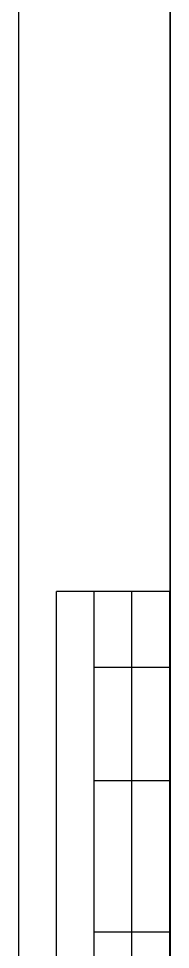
# Model space of a CAD drawing. Extents: x 0 to 424, y 0 to 297.
# Drawn here: x 0 to 20.1, y 107.7 to 230.8 of the extents above; entities that cross this region are included whole.
import ezdxf

# ---------------------------------------------------------------- set-up
doc = ezdxf.new("R2010")
doc.units = 0

# ---------------------------------------------------------------- blocks, each defined once
blk = doc.blocks.new('A3-landscape')
for points in [[(0, 297), (0, 0)], [(20, 292), (20, 5)], [(5, 90), (5, 155)], [(20, 155), (5, 155)], [(10, 90), (10, 155)], [(15, 90), (15, 155)], [(20, 5), (20, 155)], [(10, 145), (20, 145)], [(10, 130), (20, 130)], [(10, 110), (20, 110)]]:
    blk.add_lwpolyline(points)

msp = doc.modelspace()

# ---------------------------------------------------------------- linework, layer by layer
at = {"color": 7, "lineweight": 20}
msp.add_line((20.08, 291.98), (20.08, 4.98), dxfattribs=at)

# ---------------------------------------------------------------- block references
msp.add_blockref('A3-landscape', (0, 0))

doc.saveas('drawing.dxf')
